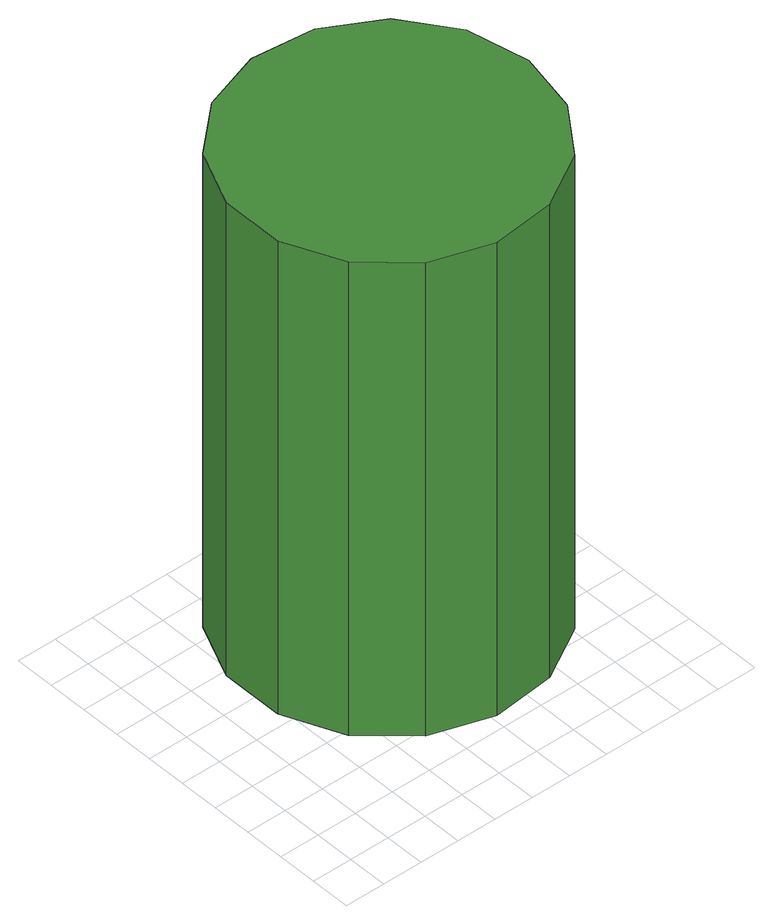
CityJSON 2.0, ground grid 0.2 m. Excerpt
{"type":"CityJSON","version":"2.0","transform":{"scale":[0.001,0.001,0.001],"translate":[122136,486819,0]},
"CityObjects":{
"tree1":{"type":"SolitaryVegetationObject","attributes":{"function":"something"},"geometry":[{"type":"MultiSurface","lod":"1","boundaries":[[[0,1,2,3,4,5,6,7,8,9,10,11,12,13,14]],[[15,16,17,18,19,20,21,22,23,24,25,26,27,28,29]],[[0,29,28,1]],[[1,28,27,2]],[[2,27,26,3]],[[3,26,25,4]],[[4,25,24,5]],[[5,24,23,6]],[[6,23,22,7]],[[7,22,21,8]],[[8,21,20,9]],[[9,20,19,10]],[[10,19,18,11]],[[11,18,17,12]],[[12,17,16,13]],[[13,16,15,14]],[[14,15,29,0]]]}]}
},
"vertices":[
[1862,1021,2745],[1797,1328,2745],[1613,1581,2745],[1341,1738,2745],[1029,1771,2745],[730,1674,2745],[497,1464,2745],[370,1178,2745],[370,864,2745],[497,577,2745],[730,367,2745],[1029,270,2745],[1341,303,2745],[1613,460,2745],[1797,714,2745],[1797,714,206],[1613,460,206],[1341,303,206],[1029,270,206],[730,367,206],[497,577,206],[370,864,206],[370,1178,206],[497,1464,206],[730,1674,206],[1029,1771,206],[1341,1738,206],[1613,1581,206],[1797,1328,206],[1862,1021,206]
]}
